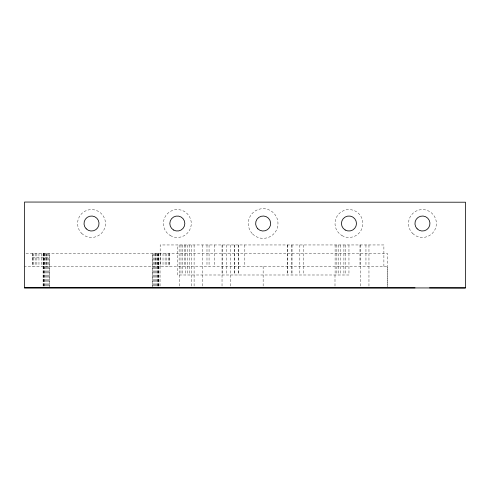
<?xml version="1.0" encoding="UTF-8"?>
<svg xmlns="http://www.w3.org/2000/svg" width="490" height="490" viewBox="0 0 490 490"><rect width="100%" height="100%" fill="white"/><g stroke="black" fill="none" stroke-linecap="round" stroke-linejoin="round"><path stroke-width="0.37" stroke-dasharray="2.45 1.84" d="M152.482 287.802L152.482 253.538L152.482 287.863M387.572 286.999L387.572 266.413L24.5 266.419M26.031 253.55L387.572 253.55L387.572 286.289M32.346 257.832L49.508 257.832M383.891 266.413L383.891 244.957L160.169 244.957L160.169 266.413M368.958 244.957L368.958 286.356M365.95 244.957L365.95 266.413M360.42 244.957L360.42 286.356M359.979 244.957L359.979 266.413M348.954 244.957L348.954 274.994L177.337 274.994L177.337 244.957M345.309 244.957L345.309 274.994M343.913 244.957L343.913 274.994M340.691 244.957L340.691 274.994M338.676 244.957L338.676 274.994M336.857 244.957L336.857 274.994M335.105 244.957L335.105 274.994M334.995 274.994L334.995 286.35M303.8 244.957L303.8 274.994M299.825 244.957L299.825 274.994M292.04 244.957L292.04 274.994M291.63 244.957L291.63 274.994M287.814 244.957L287.814 274.994M287.489 244.957L287.489 274.994M263.142 266.413L263.142 287.765M244.822 244.957L244.822 266.413M238.802 244.957L238.802 274.994M238.477 244.957L238.477 274.994M234.661 244.957L234.661 274.994M234.251 244.957L234.251 274.994M230.551 244.957L230.551 286.356M226.466 244.957L226.466 274.994M222.491 244.957L222.491 274.994M222.031 244.957L222.031 286.356M214.498 244.957L214.498 266.413M209.065 244.957L209.065 266.413M206.982 244.957L206.982 266.413M202.646 244.957L202.646 286.356M194.101 244.957L194.101 286.356M191.278 274.994L191.278 286.35M191.186 244.957L191.186 274.994M189.434 244.957L189.434 274.994M187.615 244.957L187.615 274.994M185.6 244.957L185.6 274.994M184.791 244.957L184.791 266.413M182.378 244.957L182.378 274.994M180.982 244.957L180.982 274.994M179.769 266.413L179.769 287.795M179.132 244.957L179.132 266.413M169.589 253.538L169.589 266.413M169.117 253.538L169.117 266.413M168.199 253.538L168.199 266.413M166.851 253.538L166.851 266.413M165.112 253.538L165.112 266.413M163.023 253.538L163.023 266.413M160.653 253.538L160.653 266.413M160.052 266.413L160.052 286.27M158.895 253.538L158.895 287.863M158.723 253.538L158.723 287.863M158.374 253.538L158.374 287.863M158.056 253.538L158.056 266.413M157.872 253.538L157.872 287.863M157.217 253.538L157.217 287.863M156.433 253.538L156.433 287.863M155.544 253.538L155.544 287.863M155.306 253.538L155.306 266.413M154.571 253.538L154.571 287.863M153.542 253.538L153.542 287.863M48.449 253.538L48.449 287.863M47.42 253.538L47.42 287.863M46.685 253.538L46.685 266.413M46.446 253.538L46.446 287.863M45.552 253.538L45.552 287.863M44.774 253.538L44.774 287.863M44.118 253.538L44.118 287.863M43.935 253.538L43.935 266.413M43.61 253.538L43.61 287.863M43.267 253.538L43.267 287.863M43.096 253.538L43.096 287.863M41.338 253.538L41.338 266.413M38.967 253.538L38.967 266.413M36.879 253.538L36.879 266.413M35.139 253.538L35.139 266.413M33.792 253.538L33.792 266.413M32.867 253.538L32.867 266.413M32.401 253.538L32.346 266.413M49.508 253.538L49.508 287.851L49.508 253.538M412.586 233.369A13.947 13.947 0 0 0 435.916 227.121A13.947 13.947 0 0 0 418.834 210.039A13.947 13.947 0 0 0 412.586 233.369M341.983 235.586A13.947 13.947 0 0 0 362.9 223.507A13.947 13.947 0 0 0 341.983 211.435A13.947 13.947 0 0 0 341.983 235.586M252.638 234.018A14.859 14.859 0 0 0 277.493 227.354A14.859 14.859 0 0 0 259.302 209.163A14.859 14.859 0 0 0 252.638 234.018M170.361 235.586A13.947 13.947 0 0 0 191.278 223.514A13.947 13.947 0 0 0 170.361 211.435A13.947 13.947 0 0 0 170.361 235.586M81.659 233.375A13.947 13.947 0 0 0 104.989 227.121A13.947 13.947 0 0 0 87.912 210.045A13.947 13.947 0 0 0 81.659 233.375"/><path stroke-width="0.73" d="M24.5 287.863L24.5 202.052L465.5 202.211L465.377 287.949L24.5 287.863L415.036 287.857M429.528 287.875L465.377 287.93M345.205 230.012A7.509 7.509 0 0 0 356.469 223.507A7.509 7.509 0 0 0 345.205 217.009A7.509 7.509 0 0 0 345.205 230.012M173.576 230.024A7.509 7.509 0 0 0 184.84 223.52A7.509 7.509 0 0 0 173.576 217.021A7.509 7.509 0 0 0 173.576 230.024M86.209 228.83A7.509 7.509 0 0 0 98.772 225.467A7.509 7.509 0 0 0 89.578 216.268A7.509 7.509 0 0 0 86.209 228.83M417.137 228.83A7.509 7.509 0 0 0 429.699 225.461A7.509 7.509 0 0 0 420.5 216.268A7.509 7.509 0 0 0 417.137 228.83M257.838 228.83A7.509 7.509 0 0 0 270.4 225.461A7.509 7.509 0 0 0 261.201 216.268A7.509 7.509 0 0 0 257.838 228.83"/></g></svg>
